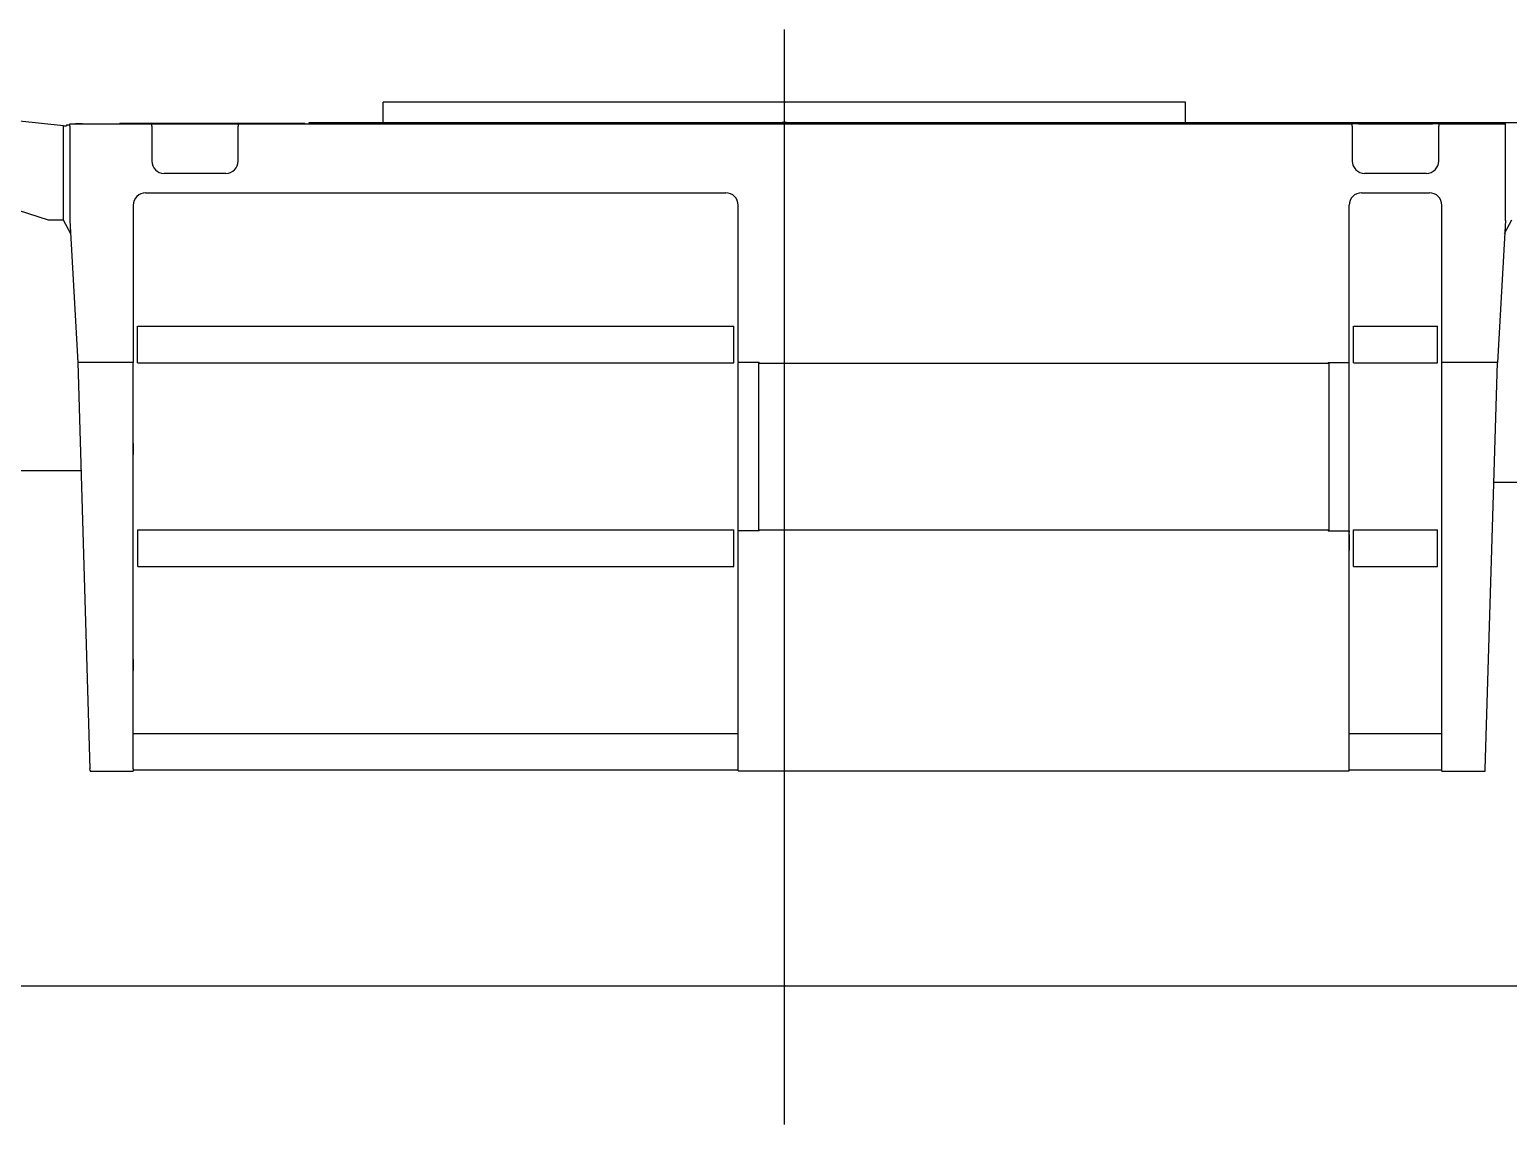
# Model space of a CAD drawing. Extents: x -31701 to 37626, y -27136 to 32271.
# Drawn here: x -26229 to -23833, y -17982 to -16209 of the extents above; entities that cross this region are included whole.
import ezdxf

# ---------------------------------------------------------------- set-up
doc = ezdxf.new("R2010")
doc.units = 0
doc.header["$PDMODE"] = 35
doc.layers.get('0').update_dxf_attribs({"linetype": 'CONTINUOUS'})

msp = doc.modelspace()

# ---------------------------------------------------------------- linework, layer by layer
at = {"color": 104, "linetype": 'Continuous'}
for p, q in [((-25005.85, -17982.42), (-25005.85, -16208.61)), ((-26173.85, -16364.76), (-26621.72, -16315.77)), ((-24355.85, -16326.07), (-25655.85, -16326.07)), ((-25655.85, -16359.07), (-25655.85, -16326.07)), ((-24355.85, -16359.07), (-24355.85, -16326.07)), ((-26168.85, -16363.17), (-26168.85, -16364.77)), ((-26168.85, -16363.17), (-26163.85, -16363.17)), ((-26163.85, -16361.57), (-24085.85, -16361.57)), ((-26163.85, -16365.17), (-26163.85, -16361.57)), ((-26143.85, -16361.57), (-26154.35, -16361.57)), ((-26082.85, -16360.07), (-25782.85, -16360.07)), ((-26082.85, -16360.07), (-26082.85, -16361.57)), ((-26030.85, -16365.17), (-26030.85, -16361.57)), ((-25890.85, -16361.57), (-25890.85, -16365.17)), ((-25782.85, -16361.57), (-25782.85, -16360.07)), ((-25775.85, -16361.57), (-25775.85, -16359.07)), ((-25775.85, -16359.07), (-23775.86, -16359.07)), ((-25663.85, -16361.57), (-25674.35, -16361.57)), ((-25653.35, -16361.57), (-25663.85, -16361.57)), ((-25169.85, -16361.57), (-25180.35, -16361.57)), ((-25002.49, -16359.07), (-25009.3, -16359.07)), ((-24701.85, -16361.57), (-24712.35, -16361.57)), ((-24691.35, -16361.57), (-24701.85, -16361.57)), ((-24075.85, -16361.57), (-24085.85, -16361.57)), ((-24085.85, -16365.17), (-24085.85, -16361.57)), ((-24075.85, -16361.57), (-23955.85, -16361.57)), ((-23945.85, -16361.57), (-23955.85, -16361.57)), ((-23945.85, -16361.57), (-23945.85, -16365.17)), ((-23945.85, -16361.57), (-23837.85, -16361.57)), ((-23857.85, -16361.57), (-23868.35, -16361.57)), ((-23847.35, -16361.57), (-23857.85, -16361.57)), ((-23837.85, -16518.17), (-23837.85, -16361.57)), ((-26624.85, -16378.07), (-26198.85, -16517.07)), ((-26173.85, -16517.07), (-26173.85, -16364.76)), ((-26173.72, -16364.77), (-26173.85, -16364.76)), ((-26173.72, -16364.77), (-26168.85, -16364.77)), ((-26163.85, -16365.17), (-26163.85, -16518.17)), ((-26030.85, -16365.17), (-26030.85, -16421.57)), ((-25890.85, -16421.57), (-25890.85, -16365.17)), ((-24085.85, -16365.17), (-24085.85, -16421.57)), ((-23945.85, -16421.57), (-23945.85, -16365.17)), ((-25910.85, -16441.57), (-26010.85, -16441.57)), ((-23965.85, -16441.57), (-24065.85, -16441.57)), ((-26040.85, -16473.17), (-25100.85, -16473.17)), ((-24070.85, -16473.17), (-23960.85, -16473.17)), ((-26060.85, -16493.17), (-26060.85, -16748.17)), ((-25080.85, -16746.17), (-25080.85, -16493.17)), ((-24090.85, -16493.16), (-24090.85, -16493.17)), ((-24090.85, -17349.17), (-24090.85, -16493.17)), ((-23940.85, -17409.87), (-23940.85, -16493.17)), ((-26198.85, -16517.07), (-26173.85, -16517.07)), ((-26174.37, -16517.07), (-26162.68, -16538.88)), ((-26163.85, -16518.17), (-26150.85, -16748.17)), ((-23837.85, -16518.17), (-23850.85, -16748.17)), ((-23839.01, -16538.75), (-23827.39, -16517.07)), ((-26053.85, -16689.17), (-25087.85, -16689.17)), ((-26053.85, -16748.73), (-26053.85, -16689.17)), ((-25087.85, -16748.73), (-25087.85, -16689.17)), ((-24083.85, -16689.17), (-23947.85, -16689.17)), ((-24083.85, -16748.73), (-24083.85, -16689.17)), ((-23947.85, -16748.73), (-23947.85, -16689.17)), ((-26053.85, -16735.2), (-26053.85, -16734.17)), ((-25087.85, -16735.2), (-25087.85, -16734.17)), ((-25080.85, -16746.17), (-25080.85, -16748.17)), ((-24083.85, -16735.2), (-24083.85, -16734.17)), ((-26060.85, -16748.17), (-26150.85, -16748.17)), ((-26060.85, -16748.17), (-26150.85, -16748.17)), ((-26150.85, -16748.17), (-26130.96, -17406.27)), ((-26060.85, -17406.27), (-26060.85, -16748.17)), ((-26053.85, -16748.73), (-25087.85, -16748.73)), ((-25046.85, -16748.17), (-25080.85, -16748.17)), ((-25080.65, -17020.77), (-25080.65, -16748.17)), ((-25047.45, -17020.77), (-25047.45, -16748.17)), ((-25046.85, -16748.17), (-25046.85, -16749.77)), ((-24124.85, -16749.77), (-25046.85, -16749.77)), ((-24124.85, -16748.17), (-24090.85, -16748.17)), ((-24124.85, -16748.17), (-24124.85, -16749.77)), ((-24124.05, -16748.17), (-24124.05, -17020.77)), ((-24083.85, -16748.73), (-23947.85, -16748.73)), ((-23850.85, -16748.17), (-23940.85, -16748.17)), ((-23850.85, -16748.17), (-23940.85, -16748.17)), ((-23870.75, -17406.67), (-23850.85, -16748.17)), ((-26060.65, -16892.27), (-26060.65, -16879.32)), ((-26060.65, -16896.82), (-26060.65, -16892.27)), ((-26270.85, -16923.07), (-26145.56, -16923.07)), ((-23856.71, -16942.07), (-23735.85, -16942.07)), ((-26053.65, -17019.17), (-25087.65, -17019.17)), ((-26053.65, -17078.73), (-26053.65, -17019.17)), ((-25087.65, -17078.73), (-25087.65, -17019.17)), ((-25046.65, -17020.77), (-25080.65, -17020.77)), ((-25080.65, -17022.77), (-25080.65, -17020.77)), ((-25080.65, -17409.77), (-25080.65, -17022.77)), ((-25046.65, -17019.17), (-24124.85, -17019.17)), ((-25046.65, -17020.77), (-25046.65, -17019.17)), ((-24124.85, -17019.17), (-24124.85, -17020.77)), ((-24124.85, -17020.77), (-24090.85, -17020.77)), ((-24090.85, -17020.77), (-24090.85, -17022.77)), ((-24090.85, -17026.67), (-24090.85, -17022.17)), ((-24090.85, -17409.77), (-24090.85, -17022.77)), ((-24090.85, -17026.67), (-24090.85, -17031.67)), ((-24090.85, -17031.67), (-24090.85, -17052.17)), ((-24083.85, -17019.17), (-23947.85, -17019.17)), ((-24083.85, -17078.73), (-24083.85, -17019.17)), ((-23947.85, -17078.73), (-23947.85, -17019.17)), ((-26053.65, -17065.2), (-26053.65, -17064.17)), ((-26053.65, -17078.73), (-25087.65, -17078.73)), ((-25087.65, -17065.2), (-25087.65, -17064.17)), ((-24083.85, -17065.2), (-24083.85, -17064.17)), ((-24083.85, -17078.73), (-23947.85, -17078.73)), ((-23947.85, -17065.2), (-23947.85, -17064.17)), ((-26060.65, -17242.27), (-26060.65, -17229.32)), ((-26060.65, -17246.82), (-26060.65, -17242.27)), ((-26060.65, -17349.17), (-26060.85, -17349.17)), ((-26060.65, -17349.17), (-25080.65, -17349.17)), ((-24090.85, -17349.17), (-23940.85, -17349.17)), ((-26130.87, -17409.27), (-26130.96, -17406.27)), ((-26130.85, -17409.27), (-26130.87, -17409.27)), ((-26130.85, -17409.27), (-26130.85, -17409.87)), ((-26130.85, -17409.87), (-26060.85, -17409.87)), ((-26060.85, -17406.27), (-26060.85, -17409.87)), ((-26060.85, -17407.77), (-25080.65, -17407.77)), ((-25080.65, -17409.77), (-24090.85, -17409.77)), ((-24090.85, -17407.77), (-23940.85, -17407.77)), ((-23940.85, -17409.87), (-23870.85, -17409.87)), ((-23870.85, -17409.87), (-23870.85, -17409.44)), ((-23870.85, -17409.44), (-23870.84, -17409.44)), ((-23870.84, -17409.44), (-23870.75, -17406.67)), ((-27369.1, -17758.07), (-22467.89, -17758.07))]:
    msp.add_line(p, q, dxfattribs=at)
for centre, start, end in [((-26010.85, -16421.57), 180, 270), ((-25910.85, -16421.57), 270, 0), ((-24065.85, -16421.57), 180, 270), ((-23965.85, -16421.57), 270, 0), ((-26040.85, -16493.17), 90, 180), ((-25100.85, -16493.17), 0, 90), ((-24070.85, -16493.17), 90, 180), ((-23960.85, -16493.17), 0, 90)]:
    msp.add_arc(centre, 20, start, end, dxfattribs=at)
at = {"color": 20, "linetype": 'Continuous'}
for p in [(-25005.85, -16326.07), (-25005.85, -17758.07)]:
    msp.add_point(p, dxfattribs=at)

doc.saveas('drawing.dxf')
